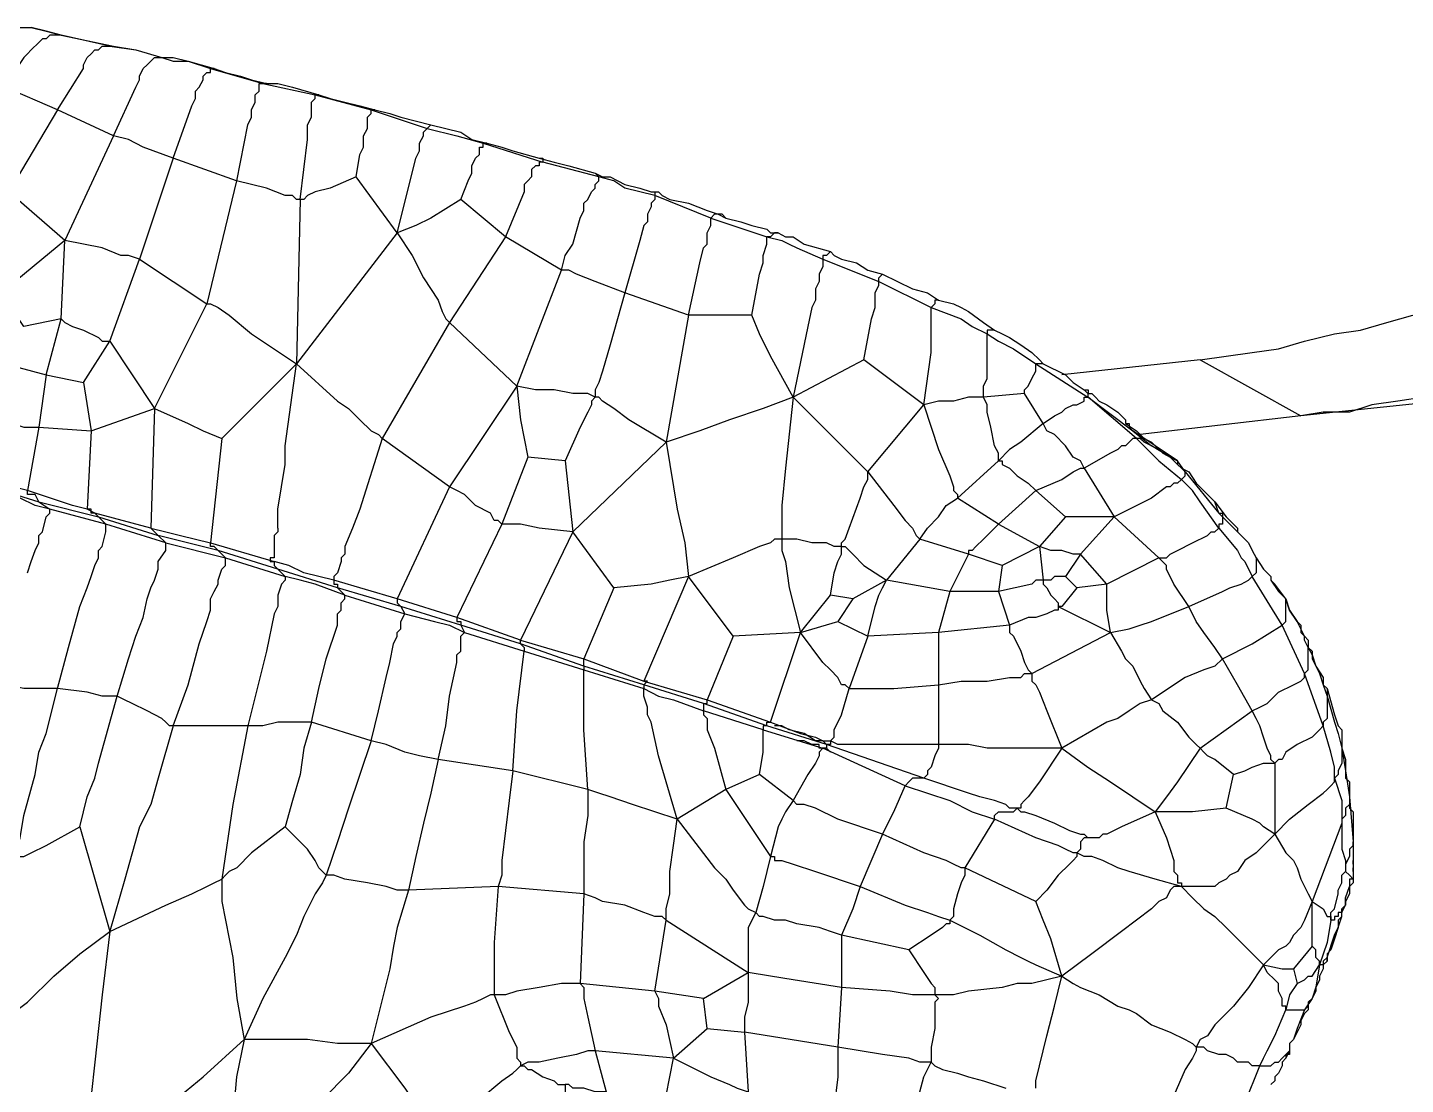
# Model space of a CAD drawing. Header units: inches. Extents: x 109 to 1721, y 29 to 669.
# Drawn here: x 1415.51 to 1423.2, y 361.93 to 367.82 of the extents above; entities that cross this region are included whole.
import ezdxf

# ---------------------------------------------------------------- set-up
doc = ezdxf.new("R2010")
doc.units = ezdxf.units.IN
doc.header["$LTSCALE"] = 0.03937
doc.header["$MEASUREMENT"] = 0
doc.layers.add('PDF3_Geometría', color=7, linetype='Continuous')

# ---------------------------------------------------------------- blocks, each defined once
blk = doc.blocks.new('OH3A1-1$-$ASSY$$CENTER$TUB_-_v2$-$copia1')
at = {"layer": 'PDF3_Geometría', "lineweight": -3}
for points in [[(15.30584, 11.00334), (15.31001, 11.00334)], [(15.31668, 11.00167), (15.31334, 11.00251), (15.31001, 11.00334)], [(15.31001, 11.00334), (15.31334, 11.00251), (15.31668, 11.00167)], [(15.32751, 10.99917), (15.31668, 11.00167), (15.31584, 11.00167), (15.31501, 11.00167), (15.31418, 11.00167), (15.31334, 11.00084), (15.31251, 11.00084), (15.31168, 11.00001), (15.31001, 10.99834), (15.30918, 10.99751), (15.30834, 10.99667), (15.30668, 10.99417), (15.30418, 10.99001)], [(15.31668, 11.00167), (15.32834, 10.99917)], [(15.31585, 10.98501), (15.32168, 10.99417), (15.32168, 10.99501), (15.32251, 10.99667), (15.32334, 10.99751), (15.32418, 10.99834), (15.32501, 10.99834), (15.32584, 10.99917), (15.32668, 10.99917), (15.32751, 10.99917), (15.33334, 10.99834), (15.33918, 10.99667)], [(15.32751, 10.99917), (15.32834, 10.99917)], [(15.32834, 10.99917), (15.33334, 10.99834), (15.33918, 10.99667)], [(15.32835, 10.97918), (15.33335, 10.99001), (15.33418, 10.99167), (15.33418, 10.99251), (15.33501, 10.99417), (15.33585, 10.99501), (15.33668, 10.99584), (15.33751, 10.99667), (15.33834, 10.99667), (15.33918, 10.99667), (15.34168, 10.99584), (15.34501, 10.99584), (15.35001, 10.99417)], [(15.33918, 10.99667), (15.33918, 10.99667)], [(15.33918, 10.99667), (15.34168, 10.99667), (15.34501, 10.99584), (15.35084, 10.99417), (15.35334, 10.99334), (15.35668, 10.99251), (15.35918, 10.99167), (15.36251, 10.99084)], [(15.34168, 10.97417), (15.34584, 10.98584), (15.34668, 10.98751), (15.34668, 10.98917), (15.34751, 10.99001), (15.34834, 10.99167), (15.34834, 10.99251), (15.34918, 10.99334), (15.35001, 10.99334), (15.35001, 10.99417), (15.36168, 10.99084)], [(15.35084, 10.99417), (15.35001, 10.99417)], [(15.35585, 10.96917), (15.35835, 10.98167), (15.35918, 10.98334), (15.35918, 10.98501), (15.36001, 10.98667), (15.36001, 10.98834), (15.36084, 10.98917), (15.36084, 10.99001), (15.36084, 10.99084), (15.36168, 10.99084), (15.37334, 10.98834)], [(15.36251, 10.99084), (15.36168, 10.99084)], [(15.36251, 10.99084), (15.36501, 10.99084), (15.36834, 10.99001), (15.37418, 10.98834)], [(15.31584, 10.98501), (15.30418, 10.99001), (15.29251, 10.97334)], [(15.37001, 10.96501), (15.37168, 10.97834), (15.37168, 10.98001), (15.37168, 10.98167), (15.37251, 10.98334), (15.37251, 10.98501), (15.37251, 10.98584), (15.37251, 10.98667), (15.37334, 10.98751), (15.37334, 10.98834), (15.38584, 10.98501)], [(15.37418, 10.98834), (15.37334, 10.98834)], [(15.37418, 10.98834), (15.37668, 10.98751), (15.38001, 10.98667), (15.38334, 10.98584), (15.38668, 10.98501)], [(15.32834, 10.97917), (15.31584, 10.98501), (15.30501, 10.96667)], [(15.38251, 10.97001), (15.38334, 10.97501), (15.38418, 10.97667), (15.38418, 10.97834), (15.38418, 10.97917), (15.38501, 10.98084), (15.38501, 10.98251), (15.38501, 10.98334), (15.38584, 10.98417), (15.38584, 10.98501), (15.39834, 10.98084)], [(15.38668, 10.98501), (15.38584, 10.98501)], [(15.38668, 10.98501), (15.39001, 10.98417), (15.39251, 10.98334), (15.39918, 10.98167)], [(15.39918, 10.98167), (15.39834, 10.98084)], [(15.39918, 10.98167), (15.40251, 10.98084), (15.40584, 10.98001), (15.40834, 10.97834), (15.41168, 10.97751)], [(15.34168, 10.97417), (15.33501, 10.97667), (15.33168, 10.97834), (15.32834, 10.97917), (15.31751, 10.95584)], [(15.39168, 10.95751), (15.39501, 10.97084), (15.39584, 10.97417), (15.39668, 10.97584), (15.39668, 10.97751), (15.39751, 10.97917), (15.39751, 10.98001), (15.39834, 10.98084), (15.40501, 10.97917), (15.41084, 10.97751)], [(15.40584, 10.96501), (15.40751, 10.96917), (15.40834, 10.97084), (15.40834, 10.97167), (15.40834, 10.97251), (15.40918, 10.97417), (15.41001, 10.97501), (15.41001, 10.97584), (15.41001, 10.97667), (15.41084, 10.97667), (15.41084, 10.97751), (15.42418, 10.97334)], [(15.41168, 10.97751), (15.41084, 10.97751)], [(15.41168, 10.97751), (15.41501, 10.97667), (15.41751, 10.97584), (15.42334, 10.97417), (15.42668, 10.97334), (15.43001, 10.97251), (15.43584, 10.97084)], [(16.1575, 10.97584), (15.59336, 10.91668)], [(15.35584, 10.96917), (15.34168, 10.97417), (15.33418, 10.95167)], [(15.42834, 10.94917), (15.42918, 10.95251), (15.43084, 10.95501), (15.43251, 10.96084), (15.43334, 10.96251), (15.43334, 10.96417), (15.43418, 10.96501), (15.43501, 10.96667), (15.43584, 10.96751), (15.43584, 10.96834), (15.43668, 10.96917), (15.43668, 10.97001), (15.42418, 10.97334), (15.42334, 10.97334), (15.42334, 10.97251), (15.42251, 10.97251), (15.42168, 10.97167), (15.42168, 10.97001), (15.42085, 10.96917), (15.42001, 10.96834), (15.42001, 10.96667), (15.41585, 10.95667)], [(15.42334, 10.97417), (15.42418, 10.97417), (15.42418, 10.97334)], [(15.37001, 10.96501), (15.36918, 10.96501), (15.36834, 10.96584), (15.36668, 10.96584), (15.36251, 10.96751), (15.35584, 10.96917), (15.34918, 10.94167)], [(15.39168, 10.95751), (15.38251, 10.97001), (15.37668, 10.96751), (15.37334, 10.96667), (15.37168, 10.96584), (15.37084, 10.96501), (15.37001, 10.96501), (15.36918, 10.92834)], [(15.44834, 10.96667), (15.44918, 10.96667), (15.44918, 10.96584), (15.44251, 10.96751), (15.44001, 10.96917), (15.43668, 10.97001), (15.43584, 10.97084)], [(15.43584, 10.97084), (15.43751, 10.97001), (15.43918, 10.97001), (15.44251, 10.96834), (15.44584, 10.96751), (15.44834, 10.96667)], [(15.31751, 10.95584), (15.30501, 10.96667), (15.29334, 10.95167)], [(15.46501, 10.96084), (15.46418, 10.96167), (15.46334, 10.96167), (15.46251, 10.96167), (15.46168, 10.96084), (15.44918, 10.96584), (15.44918, 10.96501), (15.44834, 10.96417), (15.44834, 10.96334), (15.44751, 10.96167), (15.44751, 10.96001), (15.44668, 10.95917), (15.44584, 10.95584), (15.44251, 10.94417)], [(15.44834, 10.96667), (15.45001, 10.96667), (15.45084, 10.96584), (15.45251, 10.96501), (15.45668, 10.96417), (15.46084, 10.96251), (15.46334, 10.96167), (15.46501, 10.96084)], [(15.41584, 10.95667), (15.40584, 10.96501), (15.39918, 10.96084), (15.39584, 10.95917), (15.39168, 10.95751), (15.39501, 10.95251), (15.39751, 10.94751), (15.40084, 10.94251), (15.40168, 10.94001), (15.40251, 10.93834), (15.40334, 10.93751)], [(15.45668, 10.93918), (15.45918, 10.95084), (15.46001, 10.95417), (15.46084, 10.95501), (15.46084, 10.95667), (15.46084, 10.95751), (15.46168, 10.95917), (15.46168, 10.96001), (15.46168, 10.96084), (15.47418, 10.95667)], [(15.46501, 10.96084), (15.46834, 10.96001), (15.47084, 10.95917), (15.47418, 10.95834), (15.47501, 10.95751), (15.47668, 10.95751)], [(15.39168, 10.95751), (15.36918, 10.92834)], [(15.47084, 10.93918), (15.47251, 10.94834), (15.47334, 10.95084), (15.47334, 10.95167), (15.47334, 10.95251), (15.47418, 10.95501), (15.47418, 10.95584), (15.47418, 10.95667), (15.47751, 10.95584), (15.47918, 10.95501), (15.48084, 10.95417), (15.48668, 10.95167)], [(15.47668, 10.95751), (15.47584, 10.95751), (15.47501, 10.95667), (15.47418, 10.95667)], [(15.47668, 10.95751), (15.47834, 10.95667), (15.48001, 10.95667), (15.48251, 10.95501), (15.48834, 10.95334)], [(15.31668, 10.93834), (15.31751, 10.95584), (15.30334, 10.94417), (15.29335, 10.95167), (15.28918, 10.94501), (15.28668, 10.94167), (15.28418, 10.93834)], [(15.33418, 10.95167), (15.33168, 10.95251), (15.33001, 10.95251), (15.32584, 10.95417), (15.32168, 10.95501), (15.31751, 10.95584)], [(15.31668, 10.93834), (15.31751, 10.93751), (15.31918, 10.93667), (15.32168, 10.93584), (15.32501, 10.93417), (15.32584, 10.93334), (15.32751, 10.93334), (15.33418, 10.95167), (15.34918, 10.94167)], [(15.48668, 10.95167), (15.48668, 10.95084), (15.48668, 10.95001), (15.48584, 10.94834), (15.48584, 10.94667), (15.48501, 10.94501), (15.48501, 10.94251), (15.48418, 10.94084), (15.48334, 10.93667), (15.48001, 10.92084), (15.47334, 10.91834), (15.46584, 10.91584), (15.45918, 10.91334), (15.45168, 10.91084)], [(15.48834, 10.95334), (15.48751, 10.95251), (15.48668, 10.95251), (15.48668, 10.95167), (15.49918, 10.94667), (15.49918, 10.94751), (15.50001, 10.94834)], [(15.48835, 10.95334), (15.48918, 10.95251), (15.49085, 10.95167), (15.49418, 10.95084), (15.49668, 10.94917), (15.50001, 10.94834), (15.50335, 10.94667), (15.50668, 10.94501), (15.51001, 10.94417), (15.51251, 10.94251), (15.51584, 10.94167), (15.51751, 10.94084), (15.51918, 10.94001), (15.52251, 10.93751), (15.52501, 10.93584)], [(15.44251, 10.94417), (15.43584, 10.94667), (15.43168, 10.94834), (15.43001, 10.94917), (15.42834, 10.94917)], [(15.31334, 10.92584), (15.31668, 10.93834), (15.30834, 10.93667), (15.30334, 10.94417), (15.29501, 10.93251)], [(15.45668, 10.93917), (15.44251, 10.94417), (15.43918, 10.93251), (15.43751, 10.92667), (15.43668, 10.92417), (15.43584, 10.92251), (15.43584, 10.92084)], [(15.49584, 10.92917), (15.49751, 10.93834), (15.49834, 10.94084), (15.49834, 10.94167), (15.49834, 10.94251), (15.49834, 10.94417), (15.49918, 10.94584), (15.49918, 10.94667), (15.51084, 10.94084)], [(15.32168, 10.92417), (15.32751, 10.93334), (15.33751, 10.91834), (15.34918, 10.94167), (15.35001, 10.94167), (15.35168, 10.94084), (15.35418, 10.93917), (15.35918, 10.93501), (15.36918, 10.92834)], [(15.51251, 10.94251), (15.51168, 10.94251), (15.51168, 10.94167), (15.51084, 10.94084)], [(15.48001, 10.92084), (15.47501, 10.93001), (15.47251, 10.93501), (15.47084, 10.93917), (15.45668, 10.93917), (15.45168, 10.91084)], [(15.50918, 10.91918), (15.51084, 10.93084), (15.51084, 10.93334), (15.51084, 10.93501), (15.51084, 10.93667), (15.51084, 10.93751), (15.51084, 10.93917), (15.51084, 10.94001), (15.51084, 10.94084), (15.51751, 10.93834), (15.52001, 10.93667), (15.52334, 10.93501)], [(15.57084, 10.92917), (15.57668, 10.93001), (15.58251, 10.93084), (15.58834, 10.93167), (15.59418, 10.93334), (15.60084, 10.93501), (15.60668, 10.93584), (15.61251, 10.93751), (15.61834, 10.93917), (15.64001, 10.92501), (15.63334, 10.92334), (15.62751, 10.92251), (15.62084, 10.92084), (15.61501, 10.92001), (15.60918, 10.91917), (15.60418, 10.91751), (15.59834, 10.91751), (15.59334, 10.91667)], [(15.40334, 10.93751), (15.38834, 10.91167)], [(15.52251, 10.92084), (15.52251, 10.92334), (15.52335, 10.92501), (15.52335, 10.92667), (15.52335, 10.92917), (15.52335, 10.93084), (15.52335, 10.93251), (15.52335, 10.93417), (15.52335, 10.93501), (15.52584, 10.93334), (15.52918, 10.93167), (15.53418, 10.92834)], [(15.52501, 10.93584), (15.52418, 10.93584), (15.52334, 10.93584), (15.52334, 10.93501)], [(15.52501, 10.93584), (15.52668, 10.93501), (15.52834, 10.93417), (15.53084, 10.93251), (15.53334, 10.93084), (15.53501, 10.92917), (15.53584, 10.92834)], [(15.50918, 10.91917), (15.49584, 10.92917), (15.48001, 10.92084)], [(15.57084, 10.92917), (15.54001, 10.92584)], [(15.57084, 10.92917), (15.59334, 10.91667)], [(15.30418, 10.92834), (15.31334, 10.92584), (15.31168, 10.91417)], [(15.31334, 10.92584), (15.32168, 10.92417), (15.32334, 10.91334)], [(15.36918, 10.92834), (15.35251, 10.91167), (15.35001, 10.88834)], [(15.36501, 10.89167), (15.36501, 10.89417), (15.36501, 10.89501), (15.36501, 10.89584), (15.36584, 10.90084), (15.36668, 10.90584), (15.36668, 10.91001), (15.36918, 10.92834), (15.37834, 10.92001), (15.38084, 10.91834), (15.38334, 10.91584), (15.38584, 10.91334), (15.38751, 10.91251), (15.38834, 10.91167)], [(15.53168, 10.92167), (15.53168, 10.92251), (15.53251, 10.92334), (15.53334, 10.92501), (15.53418, 10.92667), (15.53418, 10.92751), (15.53418, 10.92834), (15.54584, 10.92084)], [(15.53584, 10.92834), (15.53501, 10.92834), (15.53418, 10.92834)], [(15.53584, 10.92834), (15.54084, 10.92584), (15.54251, 10.92417), (15.54501, 10.92251)], [(15.41834, 10.92334), (15.40334, 10.90084), (15.38834, 10.91167), (15.38334, 10.89584), (15.38168, 10.89167), (15.38001, 10.88751), (15.38001, 10.88584), (15.37918, 10.88501), (15.37918, 10.88417), (15.37835, 10.88167), (15.37751, 10.88084), (15.37751, 10.88001), (15.37085, 10.88167), (15.36751, 10.88334), (15.36418, 10.88417), (15.36418, 10.88334), (15.36501, 10.88251)], [(15.43584, 10.92084), (15.43418, 10.92167), (15.43334, 10.92167), (15.43084, 10.92167), (15.42668, 10.92251), (15.42251, 10.92251), (15.41834, 10.92334), (15.41918, 10.91584), (15.42084, 10.90751)], [(15.45168, 10.91084), (15.44334, 10.91584), (15.44001, 10.91834), (15.43751, 10.92001), (15.43668, 10.92084), (15.43584, 10.92084), (15.43501, 10.92001), (15.43501, 10.91917), (15.43418, 10.91751), (15.43251, 10.91417), (15.42918, 10.90667)], [(15.49668, 10.90417), (15.48001, 10.92084), (15.47834, 10.90501), (15.47751, 10.89667), (15.47751, 10.89334), (15.47751, 10.89084), (15.47751, 10.88917), (15.47584, 10.88917), (15.47501, 10.88834), (15.47251, 10.88751), (15.46668, 10.88501), (15.45668, 10.88084)], [(15.52251, 10.92084), (15.52084, 10.92084), (15.51918, 10.92084), (15.51584, 10.92001), (15.51251, 10.92001), (15.50918, 10.91917), (15.51084, 10.91417), (15.51251, 10.90917), (15.51501, 10.90334), (15.51584, 10.90084), (15.51584, 10.90001), (15.51668, 10.89918), (15.51668, 10.89834)], [(15.52584, 10.89251), (15.51668, 10.89834), (15.52584, 10.90667), (15.52584, 10.90751), (15.52584, 10.90834), (15.52501, 10.91001), (15.52418, 10.91417), (15.52334, 10.91751), (15.52334, 10.91917), (15.52251, 10.92084)], [(15.53584, 10.91501), (15.53168, 10.92167), (15.52251, 10.92084)], [(15.53584, 10.91501), (15.53834, 10.91667), (15.54001, 10.91751), (15.54084, 10.91834), (15.54251, 10.91917), (15.54334, 10.91917), (15.54501, 10.92001), (15.54501, 10.92084), (15.54584, 10.92084)], [(15.54501, 10.92251), (15.54584, 10.92167), (15.54584, 10.92084)], [(15.54501, 10.92251), (15.54585, 10.92251), (15.54585, 10.92167), (15.54668, 10.92167), (15.54751, 10.92084), (15.54834, 10.92001), (15.55001, 10.91917), (15.55251, 10.91751), (15.55334, 10.91667), (15.55418, 10.91584), (15.55418, 10.91501)], [(15.55668, 10.91167), (15.54585, 10.92084), (15.55584, 10.91334)], [(15.30001, 10.91667), (15.30584, 10.91501), (15.30834, 10.91417), (15.31168, 10.91417), (15.30918, 10.90001)], [(15.32334, 10.91334), (15.33751, 10.91834), (15.33668, 10.89167)], [(15.33751, 10.91834), (15.34501, 10.91501), (15.34834, 10.91334), (15.35251, 10.91167)], [(15.49668, 10.90417), (15.50918, 10.91917)], [(15.59334, 10.91667), (15.55751, 10.91251)], [(15.31168, 10.91417), (15.32334, 10.91334), (15.32251, 10.89584)], [(15.54501, 10.90501), (15.54418, 10.90667), (15.54251, 10.90751), (15.54084, 10.91001), (15.53834, 10.91251), (15.53668, 10.91334), (15.53584, 10.91501), (15.53084, 10.91084), (15.52834, 10.90917), (15.52584, 10.90667), (15.52668, 10.90667), (15.52668, 10.90584), (15.52834, 10.90501), (15.53001, 10.90334), (15.53251, 10.90167), (15.53418, 10.90001)], [(15.55418, 10.91501), (15.55501, 10.91501), (15.55501, 10.91417), (15.55584, 10.91334)], [(15.55418, 10.91501), (15.55668, 10.91334), (15.55834, 10.91167), (15.56001, 10.91084), (15.56084, 10.91001), (15.56251, 10.90834), (15.56418, 10.90751), (15.56584, 10.90667)], [(15.43084, 10.89084), (15.45168, 10.91084), (15.45418, 10.89584), (15.45584, 10.88834), (15.45668, 10.88084)], [(15.55668, 10.91167), (15.55584, 10.91167), (15.55501, 10.91084), (15.55418, 10.91001), (15.55334, 10.91001), (15.55251, 10.90917), (15.55084, 10.90834), (15.54501, 10.90501)], [(15.56751, 10.90417), (15.56668, 10.90501), (15.56584, 10.90584), (15.56418, 10.90751), (15.56001, 10.91001), (15.55834, 10.91084), (15.55751, 10.91167), (15.55668, 10.91167), (15.56168, 10.90667), (15.56668, 10.90251), (15.56584, 10.90167), (15.56501, 10.90167), (15.56418, 10.90084), (15.56334, 10.90084), (15.56001, 10.89834), (15.55168, 10.89417)], [(15.56584, 10.90667), (15.55584, 10.91334), (15.56001, 10.91001)], [(15.42918, 10.90667), (15.42084, 10.90751), (15.41501, 10.89251), (15.41418, 10.89334), (15.41334, 10.89334), (15.41251, 10.89501), (15.40918, 10.89667), (15.40668, 10.89917), (15.40501, 10.90001), (15.40334, 10.90084), (15.39168, 10.87584), (15.37751, 10.88001), (15.37751, 10.87917), (15.37834, 10.87917), (15.37834, 10.87834), (15.36501, 10.88251), (15.36584, 10.88167), (15.36668, 10.88084)], [(15.42918, 10.90667), (15.43084, 10.89084)], [(15.54084, 10.89417), (15.53418, 10.90001), (15.54001, 10.90251), (15.54251, 10.90417), (15.54418, 10.90501), (15.54501, 10.90501), (15.55168, 10.89417), (15.54084, 10.89417), (15.53501, 10.88751)], [(15.56584, 10.90667), (15.56584, 10.90584)], [(15.56751, 10.90417), (15.56585, 10.90667), (15.56585, 10.90584)], [(15.56585, 10.90584), (15.56668, 10.90501), (15.56834, 10.90417), (15.57001, 10.90167), (15.57418, 10.89751)], [(15.31168, 10.89751), (15.31084, 10.89917), (15.31001, 10.89917), (15.30918, 10.89917), (15.30918, 10.90001), (15.30584, 10.90084), (15.30251, 10.90167), (15.29584, 10.90334), (15.29668, 10.90251), (15.29751, 10.90251), (15.29834, 10.90167)], [(15.29834, 10.90167), (15.31168, 10.89751), (15.31418, 10.89584)], [(15.49084, 10.88751), (15.49084, 10.88834), (15.49168, 10.88917), (15.49251, 10.89167), (15.49501, 10.89834), (15.49584, 10.90084), (15.49668, 10.90251), (15.49668, 10.90417), (15.50251, 10.89667), (15.50501, 10.89334), (15.50668, 10.89167), (15.50751, 10.89001), (15.50834, 10.88917)], [(15.56168, 10.88501), (15.56334, 10.88501), (15.56418, 10.88584), (15.56584, 10.88667), (15.56918, 10.88834), (15.57251, 10.89001), (15.57334, 10.89084), (15.57418, 10.89084), (15.57501, 10.89167), (15.57084, 10.89751), (15.56918, 10.90001), (15.56834, 10.90084), (15.56668, 10.90251), (15.56751, 10.90334), (15.56751, 10.90417), (15.57501, 10.89501)], [(15.30918, 10.88167), (15.31001, 10.88417), (15.31084, 10.88667), (15.31168, 10.88834), (15.31168, 10.89001), (15.31251, 10.89084), (15.31334, 10.89417), (15.31418, 10.89501), (15.31418, 10.89584), (15.31084, 10.89667), (15.30751, 10.89834)], [(15.32501, 10.89417), (15.32418, 10.89501), (15.32334, 10.89501), (15.32334, 10.89584), (15.32251, 10.89584), (15.31918, 10.89667), (15.30918, 10.90001)], [(15.50834, 10.88917), (15.51001, 10.89167), (15.51251, 10.89417), (15.51418, 10.89667), (15.51668, 10.89834)], [(15.53418, 10.90001), (15.52584, 10.89251), (15.53501, 10.88751)], [(15.31168, 10.89751), (15.32501, 10.89417), (15.32668, 10.89251)], [(15.31584, 10.85584), (15.31834, 10.86501), (15.32084, 10.87417), (15.32251, 10.87834), (15.32334, 10.88084), (15.32418, 10.88334), (15.32501, 10.88501), (15.32501, 10.88667), (15.32584, 10.88751), (15.32668, 10.89084), (15.32668, 10.89167), (15.32668, 10.89251), (15.31418, 10.89584)], [(15.33834, 10.89001), (15.33751, 10.89084), (15.33668, 10.89167), (15.32418, 10.89501), (15.32251, 10.89584)], [(15.57501, 10.89501), (15.57418, 10.89751)], [(15.57418, 10.89751), (15.57668, 10.89417), (15.57834, 10.89251), (15.57918, 10.89167), (15.57918, 10.89084), (15.58001, 10.89001)], [(15.57918, 10.89084), (15.57501, 10.89501), (15.57584, 10.89501), (15.57584, 10.89417), (15.57584, 10.89251), (15.57501, 10.89251), (15.57501, 10.89167), (15.57918, 10.88667), (15.58001, 10.88501), (15.58084, 10.88417), (15.58251, 10.88084)], [(15.32501, 10.89417), (15.33834, 10.89001), (15.34001, 10.88834)], [(15.32918, 10.85418), (15.33168, 10.86251), (15.33334, 10.86751), (15.33501, 10.87167), (15.33584, 10.87584), (15.33668, 10.87834), (15.33751, 10.88001), (15.33834, 10.88251), (15.33834, 10.88334), (15.33834, 10.88417), (15.34001, 10.88667), (15.34001, 10.88751), (15.34001, 10.88834), (15.32668, 10.89251)], [(15.43084, 10.89084), (15.42334, 10.89167), (15.41918, 10.89251), (15.41668, 10.89251), (15.41584, 10.89251), (15.41501, 10.89251), (15.40501, 10.87167), (15.39168, 10.87584), (15.39168, 10.87501), (15.39251, 10.87417), (15.37834, 10.87834), (15.38001, 10.87667), (15.37334, 10.87917), (15.37001, 10.88001), (15.36668, 10.88084), (15.36668, 10.88001), (15.36584, 10.87917), (15.36501, 10.87667), (15.36501, 10.87584), (15.36501, 10.87417), (15.36418, 10.87251), (15.36251, 10.86417), (15.35835, 10.84751)], [(15.52584, 10.89251), (15.52251, 10.88917), (15.52084, 10.88751), (15.52001, 10.88667), (15.51918, 10.88667), (15.51918, 10.88584)], [(15.56168, 10.88501), (15.55168, 10.89417), (15.54418, 10.88584)], [(15.33668, 10.89167), (15.34001, 10.89084), (15.34334, 10.89001), (15.35001, 10.88834)], [(15.35168, 10.88667), (15.33834, 10.89001)], [(15.36501, 10.89167), (15.36501, 10.89084), (15.36418, 10.89001)], [(15.36418, 10.89001), (15.36418, 10.88834)], [(15.44001, 10.87834), (15.43084, 10.89084), (15.41918, 10.86667), (15.40501, 10.87167), (15.40501, 10.87084), (15.40584, 10.87084), (15.40584, 10.87001), (15.39251, 10.87417), (15.39334, 10.87251)], [(15.49084, 10.88751), (15.49001, 10.88751), (15.48918, 10.88751), (15.48751, 10.88834), (15.48418, 10.88834), (15.48084, 10.88917), (15.47918, 10.88917), (15.47834, 10.88917), (15.47751, 10.88917), (15.47751, 10.88751), (15.47751, 10.88667), (15.47834, 10.88417), (15.47918, 10.87834), (15.48168, 10.86834), (15.46668, 10.86751), (15.46084, 10.85334)], [(15.51918, 10.88584), (15.50834, 10.88917), (15.50084, 10.88001)], [(15.57918, 10.89084), (15.58001, 10.89001), (15.58168, 10.88834), (15.58251, 10.88667), (15.58334, 10.88501)], [(15.34001, 10.88834), (15.35334, 10.88501)], [(15.35168, 10.88667), (15.35084, 10.88751), (15.35001, 10.88751), (15.35001, 10.88834), (15.36418, 10.88417)], [(15.36501, 10.88251), (15.35168, 10.88667), (15.35334, 10.88501)], [(15.36418, 10.88834), (15.36418, 10.88667), (15.36418, 10.88584), (15.36418, 10.88501), (15.36334, 10.88501), (15.36334, 10.88417), (15.36418, 10.88417)], [(15.46001, 10.85251), (15.46085, 10.85251), (15.46085, 10.85334), (15.47501, 10.84834), (15.48168, 10.86834), (15.48834, 10.87667), (15.48918, 10.88167), (15.49001, 10.88417), (15.49084, 10.88584), (15.49084, 10.88667), (15.49084, 10.88751), (15.49168, 10.88751), (15.49251, 10.88667), (15.49334, 10.88584), (15.49584, 10.88334), (15.50084, 10.88001)], [(15.52668, 10.88334), (15.51918, 10.88584), (15.51501, 10.87751), (15.50085, 10.88001)], [(15.53501, 10.88751), (15.52668, 10.88334), (15.52584, 10.87751)], [(15.54418, 10.88584), (15.54334, 10.88584), (15.54251, 10.88584), (15.54001, 10.88667), (15.53751, 10.88667), (15.53501, 10.88751), (15.53584, 10.88001)], [(15.55084, 10.86834), (15.55501, 10.86917), (15.55751, 10.87001), (15.56001, 10.87084), (15.56834, 10.87417), (15.56501, 10.87917), (15.56334, 10.88251), (15.56334, 10.88334), (15.56168, 10.88501), (15.55001, 10.87917), (15.54418, 10.88584), (15.54084, 10.88084), (15.54334, 10.87834)], [(15.34168, 10.84751), (15.34501, 10.85667), (15.34751, 10.86584), (15.34918, 10.87084), (15.35001, 10.87334), (15.35001, 10.87584), (15.35084, 10.87751), (15.35168, 10.87917), (15.35168, 10.88001), (15.35251, 10.88251), (15.35334, 10.88334), (15.35334, 10.88417), (15.35334, 10.88501), (15.36668, 10.88084)], [(15.58334, 10.88501), (15.58334, 10.88417), (15.58334, 10.88334), (15.58334, 10.88251), (15.58334, 10.88167), (15.58251, 10.88084)], [(15.58334, 10.88501), (15.58501, 10.88251), (15.58668, 10.88084), (15.58668, 10.88001), (15.58751, 10.87917)], [(15.45668, 10.88084), (15.45251, 10.88001), (15.44834, 10.87917), (15.44001, 10.87834), (15.43334, 10.86251)], [(15.46668, 10.86751), (15.45668, 10.88084), (15.44668, 10.85751)], [(15.53584, 10.88001), (15.53418, 10.88001), (15.53334, 10.87917)], [(15.54084, 10.88084), (15.53834, 10.88084), (15.53751, 10.88001), (15.53668, 10.88001), (15.53584, 10.88001), (15.53584, 10.87917), (15.53668, 10.87834), (15.53751, 10.87667), (15.53834, 10.87584), (15.53918, 10.87501), (15.53918, 10.87417)], [(15.57584, 10.86251), (15.57418, 10.86501), (15.57168, 10.86834), (15.57001, 10.87084), (15.56834, 10.87417), (15.57584, 10.87751), (15.57751, 10.87834), (15.58001, 10.87917), (15.58168, 10.88001), (15.58251, 10.88084)], [(15.58251, 10.85084), (15.57918, 10.85668), (15.57584, 10.86251), (15.58251, 10.86584), (15.58918, 10.87001), (15.58251, 10.88084)], [(15.58668, 10.88001), (15.58834, 10.87751), (15.59001, 10.87584)], [(15.37251, 10.84834), (15.37418, 10.85584), (15.37584, 10.86251), (15.37834, 10.87001), (15.37834, 10.87167), (15.37834, 10.87251), (15.37918, 10.87334), (15.37918, 10.87501), (15.38001, 10.87584), (15.38001, 10.87667), (15.39334, 10.87251)], [(15.49334, 10.87584), (15.48834, 10.87667)], [(15.52584, 10.87751), (15.51501, 10.87751), (15.51251, 10.86834)], [(15.53334, 10.87917), (15.52584, 10.87751), (15.52834, 10.87001)], [(15.59001, 10.87584), (15.58751, 10.87917)], [(15.53918, 10.87417), (15.53918, 10.87334), (15.53834, 10.87334), (15.53668, 10.87251), (15.53418, 10.87167), (15.53251, 10.87167), (15.52834, 10.87001)], [(15.58751, 10.83917), (15.58668, 10.84001), (15.58668, 10.84084), (15.58584, 10.84251), (15.58501, 10.84501), (15.58418, 10.84751), (15.58334, 10.84917), (15.58251, 10.85084), (15.58418, 10.85167), (15.58584, 10.85251), (15.58834, 10.85501), (15.59168, 10.85667), (15.59334, 10.85751), (15.59418, 10.85834), (15.59418, 10.85917), (15.58918, 10.87001), (15.59001, 10.87084), (15.59001, 10.87167), (15.59001, 10.87334), (15.59001, 10.87417), (15.59001, 10.87501), (15.59001, 10.87584)], [(15.59501, 10.86667), (15.59501, 10.86584), (15.59501, 10.86501), (15.59418, 10.86667), (15.59418, 10.86751), (15.59251, 10.87084), (15.59084, 10.87334), (15.59001, 10.87584)], [(15.59001, 10.87584), (15.59084, 10.87334), (15.59251, 10.87084), (15.59334, 10.87001), (15.59334, 10.86917), (15.59334, 10.86834), (15.59418, 10.86751), (15.59501, 10.86667)], [(15.38584, 10.84417), (15.38751, 10.85084), (15.38918, 10.85834), (15.39001, 10.86167), (15.39084, 10.86584), (15.39168, 10.86751), (15.39168, 10.86834), (15.39251, 10.86917), (15.39251, 10.87084), (15.39334, 10.87251), (15.40001, 10.87084), (15.40334, 10.87001), (15.40668, 10.86834)], [(15.47418, 10.84751), (15.47418, 10.84834), (15.47501, 10.84834), (15.48168, 10.84584), (15.48501, 10.84501), (15.48668, 10.84417), (15.48751, 10.84417), (15.48834, 10.84417), (15.48918, 10.84501), (15.48918, 10.84667), (15.49084, 10.85001), (15.49251, 10.85584), (15.49168, 10.85667), (15.49084, 10.85667), (15.49001, 10.85834), (15.48834, 10.86001), (15.48668, 10.86167), (15.48168, 10.86834), (15.49001, 10.87084)], [(15.40084, 10.84001), (15.40251, 10.84751), (15.40334, 10.85417), (15.40501, 10.86167), (15.40501, 10.86334), (15.40584, 10.86417), (15.40584, 10.86501), (15.40584, 10.86751), (15.40668, 10.86834), (15.42001, 10.86417)], [(15.41918, 10.86584), (15.40584, 10.87001), (15.40668, 10.86834)], [(15.51251, 10.86834), (15.49668, 10.86751), (15.49251, 10.85584), (15.49334, 10.85584), (15.49501, 10.85584), (15.49751, 10.85584), (15.50001, 10.85584), (15.50251, 10.85584), (15.51251, 10.85667)], [(15.52834, 10.87001), (15.51251, 10.86834), (15.51251, 10.85667), (15.51751, 10.85751), (15.52334, 10.85751), (15.52834, 10.85834), (15.53084, 10.85834), (15.53168, 10.85917), (15.53334, 10.85917)], [(15.52834, 10.87001), (15.52834, 10.86834), (15.52918, 10.86751), (15.53084, 10.86417), (15.53168, 10.86167), (15.53251, 10.86001), (15.53334, 10.85917), (15.55084, 10.86834)], [(15.55084, 10.86834), (15.55334, 10.86417), (15.55418, 10.86251), (15.55584, 10.86084), (15.55751, 10.85751), (15.55834, 10.85584), (15.56001, 10.85334), (15.55751, 10.85251), (15.55501, 10.85084), (15.55251, 10.84917), (15.55001, 10.84834), (15.54001, 10.84251), (15.54584, 10.83834), (15.54834, 10.83668), (15.55084, 10.83501), (15.55584, 10.83168), (15.56084, 10.82834)], [(15.41918, 10.86584), (15.41918, 10.86667), (15.43334, 10.86251)], [(15.43334, 10.86084), (15.41918, 10.86584), (15.42001, 10.86501), (15.42001, 10.86417)], [(15.59834, 10.84751), (15.59418, 10.85917), (15.59501, 10.86001), (15.59501, 10.86084), (15.59501, 10.86251), (15.59501, 10.86501), (15.59584, 10.86417), (15.59584, 10.86251), (15.59751, 10.85917), (15.59834, 10.85667), (15.59918, 10.85417)], [(15.59501, 10.86667), (15.59501, 10.86501), (15.59584, 10.86334), (15.59668, 10.86084), (15.59834, 10.85834), (15.59834, 10.85667), (15.59918, 10.85584), (15.60084, 10.85001), (15.60168, 10.84751), (15.60251, 10.84667), (15.60251, 10.84501)], [(15.41751, 10.83751), (15.41834, 10.85084), (15.42001, 10.86417), (15.43334, 10.86001)], [(15.43334, 10.86084), (15.43334, 10.86167), (15.43334, 10.86251), (15.44668, 10.85751)], [(15.57584, 10.86251), (15.57418, 10.86084), (15.57168, 10.86001), (15.56751, 10.85834), (15.56001, 10.85334), (15.56168, 10.85251), (15.56251, 10.85084), (15.56584, 10.84834), (15.56834, 10.84501), (15.57001, 10.84334), (15.57084, 10.84251), (15.56584, 10.83501), (15.56334, 10.83167), (15.56084, 10.82834), (15.55334, 10.82501), (15.55001, 10.82334), (15.54918, 10.82334), (15.54834, 10.82251), (15.54668, 10.82251), (15.54584, 10.82251), (15.54501, 10.82251), (15.54418, 10.82167), (15.54418, 10.82084), (15.54418, 10.82001), (15.54334, 10.81917)], [(15.44668, 10.85667), (15.43334, 10.86084), (15.43334, 10.86001)], [(15.43418, 10.83334), (15.43334, 10.84667), (15.43334, 10.85334), (15.43334, 10.85501), (15.43334, 10.85667), (15.43334, 10.85834), (15.43334, 10.85917), (15.43334, 10.86001), (15.44668, 10.85584)], [(15.53334, 10.85917), (15.53334, 10.85834), (15.53334, 10.85751), (15.53418, 10.85667), (15.53501, 10.85501), (15.53668, 10.85084), (15.54001, 10.84251), (15.52668, 10.84251), (15.52334, 10.84251), (15.51918, 10.84334), (15.51668, 10.84334), (15.51501, 10.84334), (15.51334, 10.84334), (15.51251, 10.84334), (15.51251, 10.84251), (15.51168, 10.84084), (15.51084, 10.83834), (15.51001, 10.83751), (15.51001, 10.83667), (15.50918, 10.83584), (15.48751, 10.84334), (15.48751, 10.84251), (15.48668, 10.84251)], [(15.30584, 10.81751), (15.30668, 10.82001), (15.30751, 10.82251), (15.30834, 10.82751), (15.31084, 10.83667), (15.31168, 10.84167), (15.31334, 10.84584), (15.31584, 10.85584), (15.30834, 10.85584), (15.30418, 10.85667), (15.30251, 10.85667), (15.30168, 10.85667), (15.30084, 10.85667), (15.29668, 10.84501), (15.29334, 10.83334), (15.29084, 10.82751), (15.28918, 10.82167), (15.28584, 10.81001)], [(15.32084, 10.82501), (15.32251, 10.83167), (15.32418, 10.83584), (15.32501, 10.83917), (15.32918, 10.85417), (15.32751, 10.85417), (15.32584, 10.85417), (15.32251, 10.85501), (15.31585, 10.85584)], [(15.44668, 10.85667), (15.44751, 10.85751), (15.44668, 10.85751), (15.46084, 10.85334)], [(15.46001, 10.85251), (15.44668, 10.85667), (15.44668, 10.85584)], [(15.45418, 10.82667), (15.45001, 10.84084), (15.44834, 10.84834), (15.44751, 10.85001), (15.44751, 10.85167), (15.44668, 10.85417), (15.44668, 10.85501), (15.44668, 10.85584), (15.45001, 10.85417), (15.45334, 10.85334), (15.46001, 10.85084)], [(15.51251, 10.85667), (15.51251, 10.84334), (15.51084, 10.84334), (15.51001, 10.84334), (15.50668, 10.84334), (15.50084, 10.84334), (15.49418, 10.84334), (15.49168, 10.84334), (15.49001, 10.84334), (15.48834, 10.84417), (15.48834, 10.84334), (15.48751, 10.84334)], [(15.59918, 10.85584), (15.59918, 10.85501), (15.59918, 10.85417)], [(15.34168, 10.84751), (15.34084, 10.84751), (15.34001, 10.84834), (15.33918, 10.84917), (15.33584, 10.85084), (15.33251, 10.85251), (15.33084, 10.85334), (15.32918, 10.85417)], [(15.47418, 10.84751), (15.46001, 10.85251), (15.46001, 10.85167), (15.46001, 10.85084)], [(15.59918, 10.85417), (15.59918, 10.85084), (15.59918, 10.85001), (15.59918, 10.84917), (15.59834, 10.84834), (15.59834, 10.84751)], [(15.59918, 10.85417), (15.60084, 10.84834), (15.60168, 10.84584), (15.60251, 10.84251), (15.60251, 10.84084), (15.60251, 10.84001), (15.60251, 10.83917), (15.60168, 10.83751), (15.60168, 10.83667), (15.60084, 10.83584)], [(15.48751, 10.84334), (15.47418, 10.84751), (15.47334, 10.84751), (15.47334, 10.84667), (15.46001, 10.85084), (15.46001, 10.85001), (15.46084, 10.84917), (15.46084, 10.84667), (15.46251, 10.84251), (15.46501, 10.83334)], [(15.57834, 10.83667), (15.57418, 10.84001), (15.57251, 10.84084), (15.57168, 10.84167), (15.57084, 10.84251), (15.58251, 10.85084)], [(15.35834, 10.84751), (15.35001, 10.84751), (15.34584, 10.84751), (15.34418, 10.84751), (15.34251, 10.84751), (15.34168, 10.84751), (15.33834, 10.83584), (15.33668, 10.83001), (15.33418, 10.82501), (15.33085, 10.81334), (15.32751, 10.80168)], [(15.37251, 10.84834), (15.37084, 10.84834), (15.36918, 10.84834), (15.36501, 10.84834), (15.36168, 10.84751), (15.35835, 10.84751), (15.35501, 10.83001), (15.35251, 10.81334)], [(15.38584, 10.84417), (15.37251, 10.84834), (15.37084, 10.84251), (15.37001, 10.83667), (15.36834, 10.83084), (15.36668, 10.82501)], [(15.47251, 10.83667), (15.47334, 10.84167), (15.47334, 10.84417), (15.47334, 10.84584), (15.47334, 10.84667), (15.48668, 10.84251)], [(15.48834, 10.84334), (15.48751, 10.84334), (15.48668, 10.84417), (15.48501, 10.84417), (15.48251, 10.84584), (15.47918, 10.84667), (15.47751, 10.84751), (15.47668, 10.84751), (15.47584, 10.84751)], [(15.40084, 10.84001), (15.39668, 10.84084), (15.39334, 10.84167), (15.38918, 10.84334), (15.38584, 10.84417), (15.38334, 10.83667), (15.38084, 10.82917), (15.37834, 10.82167), (15.37584, 10.81417)], [(15.48668, 10.84251), (15.48584, 10.84251), (15.48584, 10.84334), (15.48501, 10.84334), (15.48418, 10.84334), (15.48251, 10.84417), (15.48168, 10.84417), (15.48084, 10.84417)], [(15.48834, 10.84334), (15.48834, 10.84334)], [(15.60251, 10.84501), (15.60251, 10.84417), (15.60251, 10.84251), (15.60334, 10.83751), (15.60418, 10.83167), (15.60418, 10.83001), (15.60334, 10.82917), (15.60334, 10.82751), (15.60251, 10.82667), (15.60251, 10.82584), (15.60251, 10.82001), (15.60334, 10.81751), (15.60334, 10.81667), (15.60334, 10.81584), (15.60334, 10.81501)], [(15.60251, 10.84501), (15.60251, 10.84251), (15.60334, 10.84001), (15.60334, 10.83751), (15.60334, 10.83667), (15.60334, 10.83584), (15.60418, 10.83501)], [(15.41751, 10.83751), (15.40084, 10.84001), (15.39918, 10.83251), (15.39751, 10.82584), (15.39585, 10.81834), (15.39418, 10.81084)], [(15.54001, 10.84251), (15.53501, 10.83501), (15.53251, 10.83167), (15.53168, 10.83084), (15.53084, 10.83001), (15.53084, 10.82917), (15.53001, 10.82917), (15.52918, 10.82917), (15.52834, 10.82917), (15.52751, 10.83001), (15.52501, 10.83084), (15.52168, 10.83167), (15.51918, 10.83251), (15.50918, 10.83584), (15.50751, 10.83584), (15.50668, 10.83584), (15.50584, 10.83501), (15.50501, 10.83417), (15.48668, 10.84251), (15.48584, 10.84167), (15.48584, 10.84084), (15.48501, 10.83917), (15.48334, 10.83667), (15.48001, 10.83084), (15.47251, 10.83667), (15.46501, 10.83334), (15.47501, 10.81834), (15.47418, 10.81501), (15.47334, 10.81167), (15.47168, 10.80584)], [(15.48834, 10.84167), (15.48751, 10.84251), (15.48668, 10.84251)], [(15.43418, 10.83334), (15.41751, 10.83751), (15.41668, 10.83084), (15.41584, 10.82417), (15.41501, 10.81751), (15.41501, 10.81417), (15.41418, 10.81167)], [(15.58751, 10.82334), (15.58501, 10.82501), (15.58418, 10.82584), (15.58251, 10.82667), (15.57668, 10.82917), (15.57834, 10.83667), (15.58084, 10.83751), (15.58251, 10.83834), (15.58501, 10.83917), (15.58584, 10.83917), (15.58751, 10.83917)], [(15.50001, 10.82334), (15.50251, 10.82834), (15.50501, 10.83417), (15.51501, 10.83084), (15.52001, 10.82834), (15.52501, 10.82667), (15.52501, 10.82751), (15.52584, 10.82834), (15.52668, 10.82834), (15.52751, 10.82834), (15.52918, 10.82834), (15.53001, 10.82917), (15.53084, 10.82834), (15.53168, 10.82834), (15.53418, 10.82751), (15.53834, 10.82584), (15.54168, 10.82417), (15.54418, 10.82334), (15.54501, 10.82334), (15.54584, 10.82251)], [(15.60084, 10.83584), (15.60251, 10.83084), (15.60251, 10.82834), (15.60251, 10.82584), (15.59584, 10.80834), (15.59834, 10.80667), (15.59918, 10.80501), (15.60001, 10.80501), (15.60001, 10.80417), (15.59918, 10.79917), (15.59751, 10.79418), (15.59668, 10.78918), (15.59584, 10.78668), (15.59418, 10.78418)], [(15.60418, 10.83501), (15.60418, 10.83167), (15.60501, 10.82167)], [(15.60418, 10.83501), (15.60418, 10.83417), (15.60418, 10.83334), (15.60418, 10.83251), (15.60418, 10.83167), (15.60418, 10.83084), (15.60418, 10.82917), (15.60501, 10.82834), (15.60501, 10.82667)], [(15.45418, 10.82667), (15.44918, 10.82834), (15.44418, 10.83001), (15.43918, 10.83167), (15.43668, 10.83251), (15.43418, 10.83334), (15.43418, 10.82751), (15.43334, 10.82167), (15.43334, 10.81001)], [(15.46501, 10.83334), (15.45418, 10.82667)], [(15.50001, 10.82334), (15.49001, 10.82667), (15.48501, 10.82917), (15.48251, 10.83001), (15.48084, 10.83001), (15.48001, 10.83084), (15.47834, 10.82834), (15.47751, 10.82667), (15.47668, 10.82501), (15.47501, 10.81834), (15.47584, 10.81834), (15.47584, 10.81751), (15.47751, 10.81751), (15.48001, 10.81667), (15.48501, 10.81501), (15.49501, 10.81167)], [(15.57668, 10.82917), (15.56918, 10.82834), (15.56501, 10.82834), (15.56334, 10.82834), (15.56084, 10.82834), (15.56334, 10.82251), (15.56418, 10.82001), (15.56501, 10.81751), (15.56501, 10.81667), (15.56501, 10.81501), (15.56584, 10.81417), (15.56584, 10.81334), (15.56584, 10.81251), (15.56668, 10.81251), (15.56668, 10.81167), (15.56084, 10.81334), (15.55501, 10.81501), (15.55251, 10.81584), (15.54918, 10.81751), (15.54668, 10.81834), (15.54501, 10.81834), (15.54335, 10.81917), (15.54335, 10.81834), (15.54251, 10.81751), (15.54168, 10.81667), (15.53918, 10.81417), (15.53668, 10.81084), (15.53418, 10.80834)], [(15.30585, 10.81751), (15.30668, 10.81834), (15.30835, 10.81834), (15.31001, 10.81917), (15.31335, 10.82084), (15.32084, 10.82501), (15.32418, 10.81334), (15.32751, 10.80167), (15.34001, 10.80751), (15.34584, 10.81001), (15.34918, 10.81167), (15.35084, 10.81251), (15.35251, 10.81334)], [(15.37584, 10.81417), (15.37501, 10.81501), (15.37418, 10.81584), (15.37334, 10.81751), (15.37168, 10.82001), (15.36668, 10.82501), (15.35918, 10.81917), (15.35585, 10.81584), (15.35418, 10.81501), (15.35335, 10.81417), (15.35251, 10.81334), (15.35251, 10.81084), (15.35251, 10.80834), (15.35335, 10.80417), (15.35501, 10.79584), (15.35585, 10.78667), (15.35751, 10.77751)], [(15.45168, 10.80417), (15.45168, 10.80584), (15.45168, 10.80667), (15.45251, 10.81001), (15.45251, 10.81501), (15.45334, 10.82084), (15.45418, 10.82667), (15.46251, 10.81584), (15.46501, 10.81334), (15.46668, 10.81084), (15.46918, 10.80751), (15.47001, 10.80667), (15.47168, 10.80584)], [(15.54334, 10.81917), (15.54251, 10.81917), (15.54084, 10.82001), (15.53918, 10.82084), (15.53418, 10.82251), (15.52501, 10.82667), (15.51834, 10.81584)], [(15.60501, 10.82667), (15.60501, 10.82584), (15.60501, 10.82417), (15.60501, 10.82167)], [(15.60501, 10.82667), (15.60501, 10.82584), (15.60501, 10.82501), (15.60501, 10.82417), (15.60501, 10.82334), (15.60501, 10.82251), (15.60501, 10.82167), (15.60501, 10.82084)], [(15.51834, 10.81584), (15.51751, 10.81584), (15.51584, 10.81667), (15.51418, 10.81751), (15.50918, 10.81917), (15.50001, 10.82334), (15.49501, 10.81167), (15.50501, 10.80751), (15.51001, 10.80584), (15.51251, 10.80501), (15.51501, 10.80417)], [(15.58751, 10.82334), (15.58334, 10.81917), (15.58084, 10.81751), (15.57918, 10.81501), (15.57751, 10.81417), (15.57668, 10.81334), (15.57501, 10.81251), (15.57418, 10.81167), (15.57334, 10.81167), (15.57251, 10.81167), (15.57168, 10.81167), (15.57084, 10.81167), (15.57001, 10.81167), (15.56834, 10.81167), (15.56751, 10.81167), (15.56668, 10.81167), (15.56918, 10.80917), (15.57168, 10.80667), (15.57418, 10.80501), (15.57668, 10.80251), (15.57918, 10.80001), (15.58084, 10.79834), (15.58501, 10.79418)], [(15.58751, 10.82334), (15.59001, 10.81917), (15.59168, 10.81751), (15.59251, 10.81584), (15.59334, 10.81334), (15.59418, 10.81167), (15.59501, 10.81001), (15.59584, 10.80834)], [(15.60501, 10.82084), (15.60501, 10.82167), (15.60501, 10.82084), (15.60418, 10.82001), (15.60418, 10.81834), (15.60334, 10.81667), (15.60334, 10.81584), (15.60334, 10.81501)], [(15.60501, 10.82084), (15.60501, 10.82001), (15.60501, 10.81917), (15.60501, 10.81751), (15.60501, 10.81584), (15.60501, 10.81334)], [(15.60501, 10.81667), (15.60501, 10.81751)], [(15.60501, 10.81751), (15.60501, 10.81667), (15.60501, 10.81584), (15.60501, 10.81501), (15.60501, 10.81417)], [(15.60501, 10.81667), (15.60501, 10.81584)], [(15.60501, 10.81501), (15.60501, 10.81584)], [(15.39418, 10.81084), (15.39168, 10.81084), (15.38918, 10.81167), (15.38501, 10.81251), (15.38001, 10.81334), (15.37751, 10.81417), (15.37668, 10.81417), (15.37584, 10.81417), (15.37501, 10.81251), (15.37334, 10.81001), (15.37084, 10.80501), (15.36918, 10.80084), (15.36668, 10.79584), (15.36168, 10.78667), (15.35751, 10.77751)], [(15.60001, 10.80417), (15.60001, 10.80584), (15.60084, 10.80667), (15.60168, 10.81001), (15.60168, 10.81084), (15.60251, 10.81251), (15.60251, 10.81417), (15.60334, 10.81501)], [(15.60501, 10.81417), (15.60501, 10.81334), (15.60501, 10.81251), (15.60418, 10.81167), (15.60418, 10.81084), (15.60418, 10.81001), (15.60334, 10.80834), (15.60334, 10.80751), (15.60251, 10.80667)], [(15.60501, 10.81334), (15.60418, 10.81417), (15.60334, 10.81501)], [(15.60501, 10.81334), (15.60418, 10.81334), (15.60418, 10.81251), (15.60418, 10.81167)], [(15.60501, 10.81501), (15.60501, 10.81501)], [(15.60501, 10.81501), (15.60501, 10.81417)], [(15.41418, 10.81167), (15.39418, 10.81084), (15.39168, 10.80251), (15.39084, 10.79834), (15.39001, 10.79334), (15.38584, 10.77667)], [(15.43334, 10.81001), (15.41418, 10.81167), (15.41334, 10.79917), (15.41334, 10.79334), (15.41334, 10.79084), (15.41334, 10.78917), (15.41334, 10.78834), (15.41334, 10.78751)], [(15.45168, 10.80417), (15.45084, 10.80501), (15.44918, 10.80501), (15.44668, 10.80584), (15.44251, 10.80751), (15.43751, 10.80834), (15.43584, 10.80917), (15.43334, 10.81001), (15.43251, 10.79001)], [(15.49501, 10.81167), (15.49334, 10.80667), (15.49084, 10.80084)], [(15.56668, 10.81167), (15.56501, 10.81167), (15.56418, 10.81084), (15.56334, 10.80917), (15.56168, 10.80834), (15.56001, 10.80667), (15.55334, 10.80167), (15.54668, 10.79667), (15.54001, 10.79167), (15.53334, 10.79001), (15.53001, 10.79001), (15.52668, 10.78917), (15.51918, 10.78834), (15.51584, 10.78751), (15.51334, 10.78751), (15.51168, 10.78751), (15.51251, 10.78667), (15.51168, 10.78584), (15.51168, 10.78334), (15.51168, 10.78001), (15.51084, 10.77584), (15.51084, 10.77418), (15.51084, 10.77251)], [(15.60251, 10.80584), (15.60334, 10.80751), (15.60334, 10.80917), (15.60418, 10.81167)], [(15.60418, 10.81167), (15.60418, 10.81167)], [(15.49084, 10.80084), (15.48834, 10.80167), (15.48584, 10.80251), (15.48084, 10.80334), (15.47834, 10.80417), (15.47584, 10.80417), (15.47334, 10.80501), (15.47251, 10.80501), (15.47168, 10.80584), (15.47001, 10.80251), (15.47001, 10.80084), (15.47001, 10.79917), (15.47001, 10.79584), (15.47001, 10.79251)], [(15.59584, 10.79834), (15.59584, 10.80334), (15.59584, 10.80834), (15.59418, 10.80417), (15.59334, 10.80251), (15.59168, 10.80084), (15.59084, 10.79917), (15.59001, 10.79834), (15.58834, 10.79751), (15.58668, 10.79584), (15.58501, 10.79417)], [(15.59918, 10.79584), (15.60084, 10.80084), (15.60168, 10.80251), (15.60251, 10.80501), (15.60251, 10.80584), (15.60168, 10.80584), (15.60168, 10.80501), (15.60084, 10.80501), (15.60084, 10.80417), (15.60001, 10.80417)], [(15.60251, 10.80584), (15.60251, 10.80667)], [(15.60251, 10.80667), (15.60251, 10.80584)], [(15.60251, 10.80584), (15.60251, 10.80584)], [(15.60251, 10.80584), (15.60251, 10.80584)], [(15.44918, 10.78834), (15.45168, 10.80417), (15.47001, 10.79251)], [(15.51501, 10.80417), (15.51501, 10.80334), (15.51418, 10.80334), (15.51334, 10.80251), (15.51084, 10.80084), (15.50584, 10.79751), (15.50918, 10.79251), (15.51084, 10.79001), (15.51168, 10.78917), (15.51168, 10.78834), (15.51168, 10.78751)], [(15.60251, 10.80501), (15.60168, 10.80417), (15.60168, 10.80334), (15.60168, 10.80251), (15.60084, 10.80001), (15.60001, 10.79751), (15.59918, 10.79667), (15.59918, 10.79584), (15.59918, 10.79501)], [(15.30251, 10.78084), (15.30418, 10.78251), (15.30584, 10.78334), (15.30918, 10.78584), (15.31501, 10.79167), (15.32084, 10.79667), (15.32751, 10.80167), (15.32584, 10.78751), (15.32501, 10.78001), (15.32418, 10.77251), (15.32334, 10.76501), (15.32251, 10.75751), (15.32168, 10.75084), (15.32168, 10.74334)], [(15.50584, 10.79751), (15.49084, 10.80084), (15.49084, 10.79501), (15.49084, 10.78917), (15.48001, 10.79084), (15.47501, 10.79167), (15.47001, 10.79251), (15.47001, 10.78584), (15.46918, 10.78251), (15.46918, 10.77917)], [(15.59251, 10.79001), (15.59418, 10.79084), (15.59501, 10.79167), (15.59584, 10.79167), (15.59751, 10.79417), (15.59751, 10.79501), (15.59668, 10.79584), (15.59668, 10.79751), (15.59584, 10.79834), (15.59168, 10.79334)], [(15.58501, 10.79417), (15.58168, 10.78917), (15.57834, 10.78501), (15.57418, 10.78084), (15.57251, 10.77834), (15.57084, 10.77751), (15.57001, 10.77584)], [(15.59918, 10.79501), (15.59834, 10.79417), (15.59834, 10.79334), (15.59751, 10.79167), (15.59751, 10.79084), (15.59668, 10.78917), (15.59668, 10.78834), (15.59584, 10.78667), (15.59501, 10.78584), (15.59501, 10.78417), (15.59418, 10.78334), (15.59334, 10.78167), (15.59334, 10.78084), (15.59251, 10.77917), (15.59168, 10.77751), (15.59084, 10.77667), (15.59084, 10.77584), (15.59084, 10.77501)], [(15.59918, 10.79501), (15.59918, 10.79584), (15.59834, 10.79501), (15.59834, 10.79417), (15.59751, 10.79417)], [(15.46001, 10.78667), (15.47001, 10.79251)], [(15.50834, 10.76584), (15.50918, 10.76917), (15.51001, 10.77084), (15.51084, 10.77251), (15.51168, 10.77167), (15.51334, 10.77084), (15.51668, 10.77001), (15.51918, 10.76917), (15.52251, 10.76834), (15.52751, 10.76667)], [(15.53418, 10.76667), (15.53418, 10.76834), (15.53501, 10.77167), (15.53668, 10.77834), (15.53834, 10.78501), (15.54001, 10.79167), (15.54251, 10.79001), (15.54418, 10.78917), (15.54834, 10.78751), (15.55251, 10.78501), (15.55501, 10.78417), (15.55668, 10.78334), (15.56001, 10.78084), (15.56418, 10.77917), (15.56751, 10.77751), (15.56918, 10.77667), (15.57001, 10.77584)], [(15.41334, 10.78751), (15.41251, 10.78751), (15.41084, 10.78667), (15.40918, 10.78584), (15.40668, 10.78501), (15.39918, 10.78251), (15.38584, 10.77667), (15.39334, 10.76667), (15.40001, 10.75667)], [(15.43251, 10.79001), (15.43084, 10.79001), (15.42834, 10.79001), (15.42334, 10.78917), (15.41834, 10.78834), (15.41584, 10.78751), (15.41334, 10.78751), (15.41668, 10.77917), (15.41834, 10.77584), (15.41834, 10.77334), (15.41918, 10.77251), (15.41918, 10.77167)], [(15.44918, 10.78834), (15.45001, 10.78667), (15.45001, 10.78501), (15.45168, 10.78084), (15.45334, 10.77334), (15.43584, 10.77501), (15.43834, 10.76584), (15.43751, 10.76584), (15.43668, 10.76584), (15.43584, 10.76584), (15.43334, 10.76667), (15.43251, 10.76667), (15.43084, 10.76667), (15.43001, 10.76751), (15.42918, 10.76751), (15.42918, 10.76667), (15.42918, 10.76584), (15.42918, 10.76501), (15.43001, 10.76251), (15.43084, 10.75751)], [(15.44918, 10.78834), (15.43251, 10.79001), (15.43334, 10.78917), (15.43334, 10.78834), (15.43334, 10.78667), (15.43418, 10.78251), (15.43584, 10.77501)], [(15.46084, 10.78001), (15.46001, 10.78667), (15.44918, 10.78834)], [(15.51168, 10.78751), (15.51084, 10.78751), (15.50918, 10.78751), (15.50668, 10.78751), (15.50168, 10.78834), (15.49084, 10.78917), (15.49001, 10.77584), (15.46918, 10.77917), (15.47001, 10.76584)], [(15.59501, 10.78584), (15.59501, 10.78501), (15.59418, 10.78417)], [(15.58418, 10.77167), (15.58501, 10.77334), (15.58584, 10.77501), (15.58751, 10.77834), (15.59001, 10.78417)], [(15.59001, 10.78417), (15.59084, 10.78417), (15.59168, 10.78417), (15.59251, 10.78417), (15.59334, 10.78417), (15.59418, 10.78417), (15.59251, 10.78001), (15.59168, 10.77751), (15.59084, 10.77667), (15.59084, 10.77501)], [(15.45334, 10.77334), (15.46084, 10.78001), (15.46918, 10.77917)], [(15.38584, 10.77667), (15.38084, 10.77001), (15.37501, 10.76417)], [(15.38584, 10.77667), (15.37834, 10.77667), (15.37168, 10.77751), (15.35751, 10.77751), (15.35584, 10.76917), (15.35501, 10.76001)], [(15.32168, 10.74334), (15.33001, 10.75167), (15.33501, 10.75584), (15.33918, 10.76001), (15.34334, 10.76501), (15.34834, 10.76917), (15.35751, 10.77751)], [(15.51084, 10.77251), (15.50918, 10.77251), (15.50834, 10.77251), (15.50584, 10.77334), (15.50001, 10.77417), (15.49001, 10.77584), (15.49001, 10.76917), (15.48918, 10.76251)], [(15.58084, 10.76334), (15.58418, 10.77167), (15.58334, 10.77167), (15.58251, 10.77167), (15.58168, 10.77251), (15.58001, 10.77251), (15.57918, 10.77251), (15.57834, 10.77334), (15.57668, 10.77417), (15.57501, 10.77417), (15.57251, 10.77501), (15.57168, 10.77584), (15.57001, 10.77584), (15.57001, 10.77501), (15.56918, 10.77334), (15.56751, 10.77084), (15.56501, 10.76501)], [(15.43584, 10.77501), (15.43418, 10.77501), (15.43168, 10.77417), (15.42751, 10.77334), (15.42334, 10.77251), (15.42168, 10.77251), (15.42084, 10.77251), (15.41918, 10.77167), (15.42001, 10.77167), (15.42084, 10.77084), (15.42168, 10.77084), (15.42418, 10.76917), (15.42668, 10.76834), (15.42751, 10.76751), (15.42834, 10.76751), (15.42918, 10.76751)], [(15.43834, 10.74917), (15.43584, 10.75751), (15.43834, 10.76584), (15.43918, 10.76501), (15.43918, 10.76417), (15.44084, 10.76334), (15.44418, 10.76084), (15.45084, 10.75584), (15.45168, 10.76501), (15.45334, 10.77334), (15.46168, 10.76917), (15.46584, 10.76751), (15.46751, 10.76667), (15.47001, 10.76584)], [(15.59001, 10.77334), (15.58918, 10.77251), (15.58918, 10.77167), (15.58834, 10.77001), (15.58751, 10.76917), (15.58751, 10.76834), (15.58668, 10.76751)], [(15.58418, 10.77167), (15.58501, 10.77167), (15.58668, 10.77167), (15.58751, 10.77251), (15.58834, 10.77251), (15.58918, 10.77334), (15.59001, 10.77417), (15.59084, 10.77501), (15.59001, 10.77334)], [(15.59084, 10.77501), (15.59084, 10.77417), (15.59001, 10.77417), (15.59001, 10.77334)], [(15.59084, 10.77501), (15.59084, 10.77501)], [(15.40001, 10.75667), (15.41001, 10.76417), (15.41501, 10.76834), (15.41751, 10.77001), (15.41834, 10.77084), (15.41918, 10.77167)]]:
    blk.add_lwpolyline(points, dxfattribs=at)
for points in [[(15.41834, 10.92334), (15.42834, 10.94917), (15.41584, 10.95667), (15.40334, 10.93751)], [(15.50084, 10.88001), (15.49334, 10.87584), (15.49001, 10.87084), (15.49668, 10.86751), (15.49834, 10.87417), (15.49918, 10.87667), (15.50001, 10.87834)], [(15.55084, 10.86834), (15.55001, 10.87334), (15.55001, 10.87667), (15.55001, 10.87751), (15.55001, 10.87834), (15.55001, 10.87917), (15.54334, 10.87834), (15.54001, 10.87417), (15.53918, 10.87417)], [(15.58751, 10.83917), (15.58751, 10.83834), (15.58751, 10.83751), (15.58751, 10.83584), (15.58751, 10.83167), (15.58751, 10.82751), (15.58751, 10.82334), (15.59084, 10.82667), (15.59501, 10.83001), (15.59834, 10.83251), (15.59918, 10.83334), (15.60001, 10.83417), (15.60084, 10.83501), (15.60084, 10.83584), (15.60084, 10.83834), (15.60001, 10.84167), (15.59834, 10.84751), (15.59751, 10.84667), (15.59668, 10.84584), (15.59584, 10.84501), (15.59251, 10.84334), (15.59001, 10.84167), (15.58918, 10.84001), (15.58834, 10.84001)], [(15.54001, 10.79168), (15.53751, 10.80001), (15.53584, 10.80417), (15.53418, 10.80834), (15.51834, 10.81584), (15.51834, 10.81417), (15.51751, 10.81251), (15.51668, 10.81001), (15.51584, 10.80667), (15.51584, 10.80501), (15.51501, 10.80417), (15.52168, 10.80084), (15.52751, 10.79751), (15.53084, 10.79584), (15.53251, 10.79501), (15.53418, 10.79418)], [(15.59251, 10.79001), (15.59084, 10.78751), (15.59001, 10.78417), (15.59001, 10.78501), (15.58918, 10.78501), (15.58918, 10.78667), (15.58834, 10.78834), (15.58834, 10.79001), (15.58751, 10.79084), (15.58584, 10.79251), (15.58501, 10.79417), (15.58918, 10.79334), (15.59001, 10.79334), (15.59084, 10.79334), (15.59168, 10.79334)]]:
    blk.add_lwpolyline(points, close=True, dxfattribs=at)

msp = doc.modelspace()

# ---------------------------------------------------------------- block references
at = {"xscale": 25, "yscale": 25, "zscale": 25}
msp.add_blockref('OH3A1-1$-$ASSY$$CENTER$TUB_-_v2$-$copia1', (1032.7797, 92.7401), dxfattribs=at)

doc.saveas('drawing.dxf')
